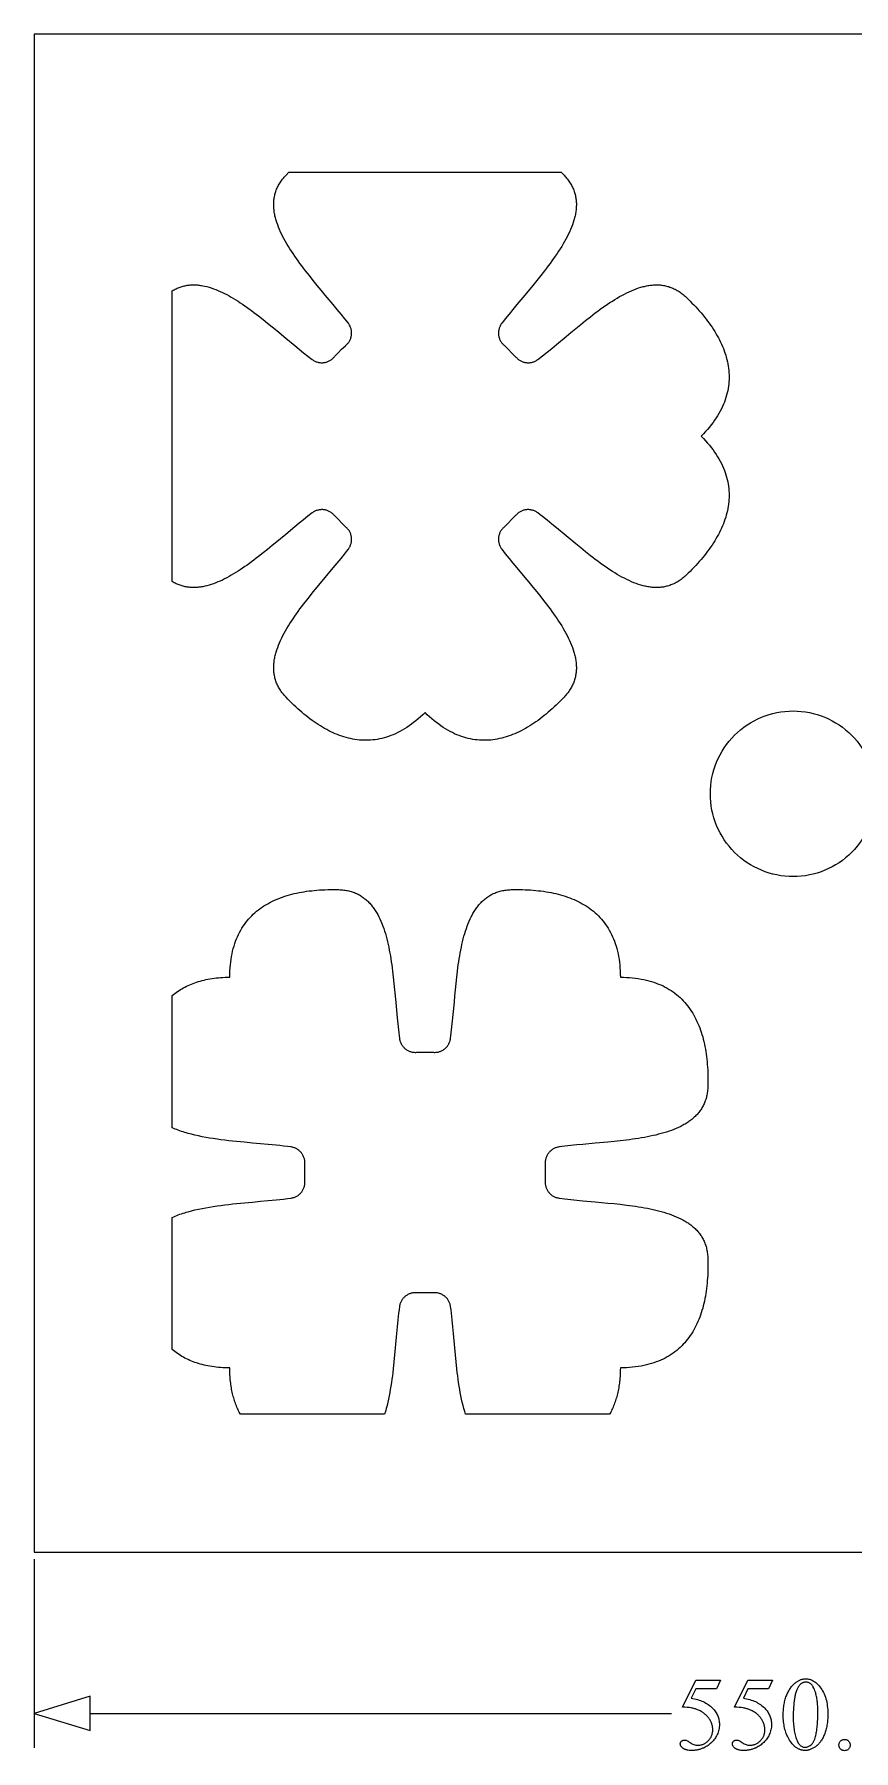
# Model space of a CAD drawing. Extents: x -1268 to 1319, y -900 to 956.
# Drawn here: x 321 to 618, y -822 to -200 of the extents above; entities that cross this region are included whole.
import ezdxf

# ---------------------------------------------------------------- set-up
doc = ezdxf.new("R2010")
doc.units = 0
doc.layers.add('DIMENSIONS', color=253, linetype='CONTINUOUS')
doc.layers.add('LAYER_1', color=7, linetype='CONTINUOUS')

msp = doc.modelspace()

# ---------------------------------------------------------------- linework, layer by layer
at = {"layer": 'DIMENSIONS'}
for points in [[(320.92, -752.5), (320.92, -820.84)], [(341.15, -802.09), (320.92, -808.34)], [(341.15, -814.59), (341.15, -802.09)], [(320.92, -808.34), (341.15, -814.59)], [(341.15, -808.34), (551.89, -808.34)]]:
    msp.add_lwpolyline(points, dxfattribs=at)
for points in [[(592.33, -809), (592.34, -808.47), (592.35, -807.95), (592.38, -807.44), (592.41, -806.93), (592.46, -806.44), (592.52, -805.96), (592.58, -805.48), (592.66, -805.02), (592.74, -804.56), (592.84, -804.12), (592.94, -803.68), (593.06, -803.25), (593.19, -802.83), (593.32, -802.42), (593.47, -802.02), (593.62, -801.63), (593.79, -801.25), (593.96, -800.89), (594.14, -800.53), (594.32, -800.19), (594.51, -799.86), (594.71, -799.54), (594.92, -799.23), (595.13, -798.94), (595.35, -798.66), (595.57, -798.39), (595.8, -798.13), (596.04, -797.89), (596.28, -797.66), (596.53, -797.44), (596.79, -797.23), (597.05, -797.03), (597.26, -796.89), (597.47, -796.75), (597.68, -796.63), (597.89, -796.51), (598.1, -796.4), (598.31, -796.3), (598.53, -796.21), (598.74, -796.14), (598.96, -796.06), (599.17, -796), (599.39, -795.95), (599.61, -795.91), (599.82, -795.88), (600.04, -795.85), (600.26, -795.84), (600.48, -795.84), (600.84, -795.85), (601.19, -795.88), (601.54, -795.94), (601.88, -796.02), (602.22, -796.12), (602.56, -796.25), (602.89, -796.4), (603.21, -796.57), (603.53, -796.76), (603.85, -796.98), (604.16, -797.22), (604.47, -797.48), (604.77, -797.77), (605.06, -798.08), (605.36, -798.41), (605.65, -798.77), (605.99, -799.23), (606.32, -799.72), (606.62, -800.22), (606.9, -800.74), (607.15, -801.29), (607.39, -801.85), (607.6, -802.44), (607.79, -803.04), (607.96, -803.67), (608.1, -804.32), (608.22, -804.98), (608.32, -805.67), (608.4, -806.37), (608.46, -807.1), (608.49, -807.85), (608.5, -808.61), (608.5, -809.15), (608.48, -809.68), (608.46, -810.2), (608.42, -810.71), (608.38, -811.2), (608.33, -811.69), (608.26, -812.17), (608.19, -812.64), (608.11, -813.09), (608.01, -813.54), (607.91, -813.98), (607.8, -814.4), (607.68, -814.82), (607.54, -815.22), (607.4, -815.62), (607.25, -816.01), (607.09, -816.38), (606.93, -816.74), (606.76, -817.09), (606.58, -817.42), (606.4, -817.74), (606.21, -818.05), (606.02, -818.35), (605.82, -818.63), (605.62, -818.9), (605.41, -819.16), (605.2, -819.4), (604.98, -819.63), (604.76, -819.85), (604.53, -820.05), (604.29, -820.24), (604.05, -820.42), (603.81, -820.59), (603.57, -820.74), (603.33, -820.89), (603.09, -821.02), (602.85, -821.14), (602.61, -821.26), (602.38, -821.36), (602.14, -821.45), (601.91, -821.53), (601.67, -821.6), (601.44, -821.66), (601.21, -821.71), (600.98, -821.75), (600.75, -821.77), (600.53, -821.79), (600.3, -821.79), (600.08, -821.79), (599.86, -821.78), (599.64, -821.76), (599.42, -821.73), (599.21, -821.69), (599, -821.65), (598.79, -821.59), (598.59, -821.53), (598.38, -821.46), (598.18, -821.38), (597.98, -821.3), (597.78, -821.2), (597.59, -821.1), (597.4, -820.99), (597.21, -820.87), (597.02, -820.74), (596.84, -820.6), (596.65, -820.46), (596.47, -820.31), (596.3, -820.14), (596.12, -819.98), (595.95, -819.8), (595.61, -819.42), (595.28, -819.01), (594.96, -818.56), (594.65, -818.08), (594.34, -817.57), (594.1, -817.12), (593.87, -816.66), (593.66, -816.19), (593.46, -815.7), (593.28, -815.21), (593.12, -814.7), (592.97, -814.18), (592.84, -813.65), (592.72, -813.11), (592.62, -812.56), (592.53, -811.99), (592.46, -811.42), (592.4, -810.83), (592.37, -810.23), (592.34, -809.62)], [(569.6, -796.35), (568.16, -799.49), (560.64, -799.49), (559, -802.84), (559.6, -802.94), (560.19, -803.06), (560.76, -803.19), (561.32, -803.34), (561.86, -803.51), (562.38, -803.69), (562.89, -803.89), (563.38, -804.11), (563.86, -804.34), (564.32, -804.6), (564.76, -804.87), (565.19, -805.15), (565.6, -805.46), (566, -805.78), (566.38, -806.12), (566.74, -806.47), (567.04, -806.79), (567.32, -807.11), (567.58, -807.44), (567.82, -807.78), (568.04, -808.13), (568.24, -808.48), (568.42, -808.84), (568.58, -809.2), (568.73, -809.57), (568.85, -809.95), (568.96, -810.34), (569.04, -810.73), (569.11, -811.13), (569.16, -811.54), (569.19, -811.95), (569.2, -812.37), (569.18, -812.86), (569.15, -813.34), (569.08, -813.81), (569, -814.27), (568.88, -814.72), (568.75, -815.17), (568.58, -815.6), (568.39, -816.02), (568.19, -816.44), (567.97, -816.83), (567.73, -817.21), (567.49, -817.58), (567.23, -817.93), (566.96, -818.26), (566.67, -818.58), (566.38, -818.88), (566.07, -819.17), (565.75, -819.44), (565.42, -819.7), (565.09, -819.95), (564.75, -820.18), (564.39, -820.39), (564.03, -820.59), (563.67, -820.78), (563.4, -820.9), (563.13, -821.02), (562.87, -821.12), (562.6, -821.22), (562.33, -821.31), (562.06, -821.4), (561.79, -821.47), (561.52, -821.54), (561.25, -821.6), (560.97, -821.65), (560.7, -821.7), (560.42, -821.73), (560.15, -821.76), (559.87, -821.78), (559.59, -821.79), (559.31, -821.79), (558.77, -821.78), (558.27, -821.75), (557.8, -821.69), (557.58, -821.65), (557.37, -821.6), (557.17, -821.55), (556.98, -821.5), (556.8, -821.43), (556.63, -821.36), (556.47, -821.29), (556.32, -821.21), (556.17, -821.12), (556.04, -821.03), (555.8, -820.84), (555.59, -820.64), (555.42, -820.43), (555.27, -820.22), (555.21, -820.12), (555.16, -820.01), (555.12, -819.9), (555.08, -819.79), (555.05, -819.68), (555.03, -819.57), (555.02, -819.46), (555.02, -819.34), (555.03, -819.21), (555.05, -819.09), (555.08, -818.97), (555.12, -818.86), (555.18, -818.74), (555.26, -818.64), (555.34, -818.53), (555.44, -818.43), (555.55, -818.34), (555.67, -818.26), (555.79, -818.19), (555.92, -818.13), (556.06, -818.09), (556.2, -818.06), (556.35, -818.04), (556.51, -818.03), (556.74, -818.04), (556.96, -818.07), (557.16, -818.12), (557.35, -818.18), (557.56, -818.28), (557.84, -818.44), (558.18, -818.66), (558.58, -818.94), (558.92, -819.16), (559.27, -819.36), (559.62, -819.52), (559.97, -819.66), (560.32, -819.76), (560.67, -819.84), (561.02, -819.88), (561.38, -819.9), (561.65, -819.89), (561.91, -819.87), (562.17, -819.84), (562.42, -819.79), (562.68, -819.74), (562.92, -819.67), (563.17, -819.58), (563.4, -819.49), (563.64, -819.38), (563.87, -819.26), (564.1, -819.12), (564.32, -818.98), (564.54, -818.82), (564.75, -818.65), (564.96, -818.46), (565.17, -818.26), (565.37, -818.06), (565.55, -817.84), (565.72, -817.63), (565.88, -817.4), (566.03, -817.17), (566.16, -816.94), (566.28, -816.7), (566.39, -816.45), (566.49, -816.2), (566.57, -815.95), (566.64, -815.68), (566.7, -815.42), (566.74, -815.14), (566.77, -814.86), (566.79, -814.58), (566.8, -814.29), (566.79, -814.01), (566.78, -813.73), (566.75, -813.45), (566.71, -813.18), (566.66, -812.9), (566.59, -812.63), (566.52, -812.36), (566.44, -812.1), (566.34, -811.84), (566.23, -811.57), (566.11, -811.32), (565.98, -811.06), (565.84, -810.81), (565.68, -810.55), (565.52, -810.31), (565.34, -810.06), (565.16, -809.82), (564.96, -809.58), (564.76, -809.35), (564.55, -809.13), (564.32, -808.92), (564.1, -808.71), (563.86, -808.51), (563.61, -808.32), (563.35, -808.13), (563.09, -807.95), (562.82, -807.78), (562.54, -807.62), (562.25, -807.46), (561.95, -807.31), (561.64, -807.16), (561.32, -807.03), (561.07, -806.93), (560.8, -806.83), (560.52, -806.74), (560.23, -806.66), (559.93, -806.58), (559.61, -806.5), (559.29, -806.43), (558.95, -806.37), (558.24, -806.26), (557.49, -806.18), (556.69, -806.11), (555.85, -806.07), (560.64, -796.35)], [(588.48, -796.35), (587.04, -799.49), (579.52, -799.49), (577.88, -802.84), (578.48, -802.94), (579.07, -803.06), (579.64, -803.19), (580.2, -803.34), (580.74, -803.51), (581.26, -803.69), (581.77, -803.89), (582.26, -804.11), (582.73, -804.34), (583.19, -804.6), (583.64, -804.87), (584.07, -805.15), (584.48, -805.46), (584.88, -805.78), (585.26, -806.12), (585.62, -806.47), (585.92, -806.79), (586.2, -807.11), (586.46, -807.44), (586.7, -807.78), (586.92, -808.13), (587.12, -808.48), (587.3, -808.84), (587.46, -809.2), (587.61, -809.57), (587.73, -809.95), (587.84, -810.34), (587.92, -810.73), (587.99, -811.13), (588.04, -811.54), (588.07, -811.95), (588.08, -812.37), (588.06, -812.86), (588.03, -813.34), (587.96, -813.81), (587.87, -814.27), (587.76, -814.72), (587.62, -815.17), (587.46, -815.6), (587.27, -816.02), (587.07, -816.44), (586.85, -816.83), (586.61, -817.21), (586.37, -817.58), (586.11, -817.93), (585.84, -818.26), (585.55, -818.58), (585.25, -818.88), (584.95, -819.17), (584.63, -819.44), (584.3, -819.7), (583.97, -819.95), (583.63, -820.18), (583.27, -820.39), (582.91, -820.59), (582.54, -820.78), (582.28, -820.9), (582.01, -821.02), (581.75, -821.12), (581.48, -821.22), (581.21, -821.31), (580.94, -821.4), (580.67, -821.47), (580.4, -821.54), (580.12, -821.6), (579.85, -821.65), (579.58, -821.7), (579.3, -821.73), (579.03, -821.76), (578.75, -821.78), (578.47, -821.79), (578.19, -821.79), (577.65, -821.78), (577.15, -821.75), (576.68, -821.69), (576.46, -821.65), (576.25, -821.6), (576.05, -821.55), (575.86, -821.5), (575.68, -821.43), (575.51, -821.36), (575.35, -821.29), (575.2, -821.21), (575.05, -821.12), (574.92, -821.03), (574.68, -820.84), (574.47, -820.64), (574.3, -820.43), (574.15, -820.22), (574.09, -820.12), (574.04, -820.01), (574, -819.9), (573.96, -819.79), (573.93, -819.68), (573.91, -819.57), (573.9, -819.46), (573.9, -819.34), (573.9, -819.21), (573.92, -819.09), (573.96, -818.97), (574, -818.86), (574.06, -818.74), (574.14, -818.64), (574.22, -818.53), (574.32, -818.43), (574.43, -818.34), (574.55, -818.26), (574.67, -818.19), (574.8, -818.13), (574.94, -818.09), (575.08, -818.06), (575.23, -818.04), (575.39, -818.03), (575.62, -818.04), (575.84, -818.07), (576.04, -818.12), (576.23, -818.18), (576.44, -818.28), (576.72, -818.44), (577.05, -818.66), (577.46, -818.94), (577.8, -819.16), (578.15, -819.36), (578.5, -819.52), (578.85, -819.66), (579.2, -819.76), (579.55, -819.84), (579.9, -819.88), (580.26, -819.9), (580.53, -819.89), (580.79, -819.87), (581.05, -819.84), (581.3, -819.79), (581.56, -819.74), (581.8, -819.67), (582.05, -819.58), (582.28, -819.49), (582.52, -819.38), (582.75, -819.26), (582.98, -819.12), (583.2, -818.98), (583.42, -818.82), (583.63, -818.65), (583.84, -818.46), (584.05, -818.26), (584.24, -818.06), (584.43, -817.84), (584.6, -817.63), (584.76, -817.4), (584.91, -817.17), (585.04, -816.94), (585.16, -816.7), (585.27, -816.45), (585.37, -816.2), (585.45, -815.95), (585.52, -815.68), (585.58, -815.42), (585.62, -815.14), (585.65, -814.86), (585.67, -814.58), (585.68, -814.29), (585.67, -814.01), (585.66, -813.73), (585.63, -813.45), (585.59, -813.18), (585.54, -812.9), (585.47, -812.63), (585.4, -812.36), (585.31, -812.1), (585.22, -811.84), (585.11, -811.57), (584.99, -811.32), (584.86, -811.06), (584.72, -810.81), (584.56, -810.55), (584.4, -810.31), (584.22, -810.06), (584.04, -809.82), (583.84, -809.58), (583.64, -809.35), (583.42, -809.13), (583.2, -808.92), (582.97, -808.71), (582.74, -808.51), (582.49, -808.32), (582.23, -808.13), (581.97, -807.95), (581.7, -807.78), (581.42, -807.62), (581.13, -807.46), (580.83, -807.31), (580.52, -807.16), (580.2, -807.03), (579.95, -806.93), (579.68, -806.83), (579.4, -806.74), (579.11, -806.66), (578.8, -806.58), (578.49, -806.5), (578.17, -806.43), (577.83, -806.37), (577.12, -806.26), (576.37, -806.18), (575.57, -806.11), (574.73, -806.07), (579.52, -796.35)], [(595.95, -809.46), (595.95, -810.1), (595.97, -810.72), (595.99, -811.33), (596.03, -811.92), (596.07, -812.5), (596.13, -813.06), (596.19, -813.61), (596.27, -814.15), (596.35, -814.67), (596.44, -815.17), (596.55, -815.66), (596.66, -816.14), (596.79, -816.6), (596.92, -817.04), (597.07, -817.47), (597.22, -817.89), (597.36, -818.22), (597.5, -818.53), (597.65, -818.82), (597.81, -819.09), (597.98, -819.33), (598.15, -819.56), (598.34, -819.76), (598.53, -819.95), (598.73, -820.11), (598.94, -820.25), (599.15, -820.36), (599.38, -820.46), (599.61, -820.54), (599.85, -820.59), (600.1, -820.62), (600.35, -820.63), (600.6, -820.62), (600.86, -820.58), (601.11, -820.51), (601.37, -820.41), (601.63, -820.28), (601.89, -820.13), (602.15, -819.95), (602.42, -819.74), (602.55, -819.62), (602.68, -819.5), (602.8, -819.36), (602.92, -819.22), (603.04, -819.06), (603.15, -818.9), (603.26, -818.72), (603.36, -818.54), (603.46, -818.35), (603.55, -818.15), (603.73, -817.72), (603.9, -817.25), (604.04, -816.74), (604.14, -816.34), (604.24, -815.91), (604.33, -815.46), (604.41, -814.99), (604.49, -814.51), (604.56, -814), (604.62, -813.47), (604.68, -812.92), (604.73, -812.35), (604.77, -811.76), (604.81, -811.15), (604.84, -810.52), (604.88, -809.2), (604.89, -807.8), (604.88, -806.75), (604.83, -805.75), (604.8, -805.27), (604.77, -804.79), (604.72, -804.33), (604.67, -803.88), (604.61, -803.44), (604.54, -803.01), (604.47, -802.59), (604.39, -802.18), (604.31, -801.79), (604.21, -801.4), (604.11, -801.03), (604, -800.67), (603.83, -800.16), (603.65, -799.68), (603.45, -799.25), (603.24, -798.85), (603.14, -798.67), (603.02, -798.5), (602.91, -798.33), (602.79, -798.18), (602.67, -798.04), (602.55, -797.9), (602.42, -797.78), (602.29, -797.66), (602.1, -797.52), (601.89, -797.39), (601.68, -797.29), (601.46, -797.2), (601.22, -797.14), (600.98, -797.09), (600.73, -797.06), (600.46, -797.05), (600.31, -797.06), (600.16, -797.07), (600, -797.09), (599.86, -797.12), (599.71, -797.16), (599.56, -797.21), (599.42, -797.27), (599.28, -797.33), (599.14, -797.41), (599.01, -797.49), (598.87, -797.58), (598.74, -797.68), (598.61, -797.79), (598.48, -797.91), (598.36, -798.04), (598.23, -798.18), (598.07, -798.38), (597.92, -798.59), (597.77, -798.81), (597.62, -799.05), (597.49, -799.3), (597.36, -799.57), (597.23, -799.85), (597.12, -800.15), (597.01, -800.45), (596.91, -800.77), (596.81, -801.11), (596.72, -801.46), (596.64, -801.82), (596.56, -802.2), (596.49, -802.59), (596.43, -802.99), (596.31, -803.81), (596.22, -804.62), (596.14, -805.44), (596.07, -806.25), (596.02, -807.06), (595.98, -807.86), (595.96, -808.66)], [(614.57, -817.78), (614.78, -817.78), (614.98, -817.81), (615.18, -817.86), (615.37, -817.92), (615.54, -818.01), (615.71, -818.11), (615.87, -818.23), (616.03, -818.37), (616.16, -818.53), (616.28, -818.69), (616.38, -818.86), (616.47, -819.04), (616.53, -819.22), (616.58, -819.41), (616.61, -819.61), (616.62, -819.82), (616.61, -820.03), (616.58, -820.23), (616.53, -820.42), (616.47, -820.61), (616.38, -820.78), (616.28, -820.95), (616.16, -821.12), (616.02, -821.27), (615.86, -821.41), (615.7, -821.53), (615.53, -821.63), (615.35, -821.72), (615.17, -821.78), (614.98, -821.83), (614.78, -821.86), (614.57, -821.87), (614.36, -821.86), (614.16, -821.83), (613.97, -821.78), (613.78, -821.72), (613.61, -821.63), (613.44, -821.53), (613.28, -821.41), (613.12, -821.27), (612.98, -821.12), (612.86, -820.95), (612.76, -820.78), (612.67, -820.61), (612.61, -820.42), (612.56, -820.23), (612.53, -820.03), (612.52, -819.82), (612.53, -819.61), (612.56, -819.41), (612.61, -819.21), (612.67, -819.02), (612.76, -818.85), (612.86, -818.68), (612.98, -818.52), (613.12, -818.36), (613.28, -818.23), (613.44, -818.11), (613.61, -818.01), (613.78, -817.92), (613.97, -817.86), (614.16, -817.81), (614.36, -817.78)]]:
    msp.add_lwpolyline(points, close=True, dxfattribs=at)
at = {"layer": 'LAYER_1'}
for points in [[(320.92, -750), (870.92, -750), (870.92, -200), (320.92, -200)], [(512.89, -251.01), (513.22, -251.37), (513.53, -251.72), (513.83, -252.08), (514.12, -252.44), (514.4, -252.8), (514.66, -253.16), (514.9, -253.53), (515.14, -253.89), (515.36, -254.26), (515.57, -254.63), (515.77, -255.01), (515.96, -255.38), (516.13, -255.76), (516.29, -256.14), (516.44, -256.52), (516.58, -256.9), (516.7, -257.29), (516.82, -257.67), (516.92, -258.06), (517.01, -258.45), (517.09, -258.84), (517.16, -259.23), (517.22, -259.63), (517.27, -260.02), (517.31, -260.42), (517.34, -260.82), (517.36, -261.22), (517.36, -261.62), (517.36, -262.02), (517.35, -262.43), (517.33, -262.83), (517.29, -263.24), (517.25, -263.65), (517.2, -264.06), (517.14, -264.47), (517.08, -264.88), (517, -265.3), (516.91, -265.71), (516.82, -266.13), (516.71, -266.54), (516.6, -266.96), (516.48, -267.38), (516.22, -268.22), (515.92, -269.07), (515.6, -269.92), (515.25, -270.77), (514.86, -271.63), (514.45, -272.49), (514.02, -273.36), (513.56, -274.22), (513.08, -275.09), (512.57, -275.96), (512.04, -276.84), (511.5, -277.71), (510.93, -278.59), (510.35, -279.47), (509.74, -280.35), (509.13, -281.23), (508.49, -282.11), (507.84, -283), (507.18, -283.88), (506.51, -284.77), (505.83, -285.65), (504.44, -287.42), (503.02, -289.19), (501.57, -290.95), (498.66, -294.45), (495.76, -297.93), (494.34, -299.65), (492.96, -301.35), (491.61, -303.04), (490.95, -303.88), (490.31, -304.71), (490.14, -304.95), (489.99, -305.18), (489.84, -305.43), (489.71, -305.68), (489.6, -305.93), (489.49, -306.19), (489.4, -306.45), (489.33, -306.71), (489.26, -306.98), (489.21, -307.24), (489.17, -307.51), (489.14, -307.78), (489.13, -308.05), (489.13, -308.32), (489.14, -308.59), (489.16, -308.86), (489.2, -309.13), (489.25, -309.39), (489.31, -309.65), (489.38, -309.91), (489.47, -310.17), (489.56, -310.42), (489.67, -310.67), (489.79, -310.92), (489.93, -311.16), (490.07, -311.39), (490.23, -311.62), (490.4, -311.84), (490.58, -312.06), (490.77, -312.26), (490.97, -312.46), (491.19, -312.65), (495.47, -316.94), (495.66, -317.15), (495.86, -317.36), (496.07, -317.55), (496.28, -317.73), (496.51, -317.9), (496.73, -318.05), (496.97, -318.2), (497.21, -318.33), (497.45, -318.45), (497.7, -318.56), (497.96, -318.66), (498.21, -318.75), (498.47, -318.82), (498.74, -318.88), (499, -318.93), (499.27, -318.96), (499.54, -318.99), (499.81, -319), (500.08, -319), (500.35, -318.98), (500.62, -318.96), (500.88, -318.92), (501.15, -318.86), (501.42, -318.8), (501.68, -318.72), (501.94, -318.63), (502.2, -318.53), (502.45, -318.41), (502.7, -318.28), (502.94, -318.14), (503.18, -317.98), (503.41, -317.82), (505.09, -316.52), (506.78, -315.17), (508.48, -313.78), (510.2, -312.36), (513.67, -309.47), (515.42, -308.01), (517.18, -306.55), (518.94, -305.11), (520.71, -303.69), (522.48, -302.3), (523.36, -301.61), (524.24, -300.94), (525.13, -300.28), (526.01, -299.63), (526.89, -299), (527.78, -298.38), (528.66, -297.78), (529.54, -297.2), (530.41, -296.63), (531.29, -296.08), (532.16, -295.55), (533.03, -295.05), (533.9, -294.57), (534.77, -294.11), (535.63, -293.67), (536.49, -293.26), (537.35, -292.88), (538.21, -292.53), (539.06, -292.2), (539.9, -291.91), (540.74, -291.64), (541.16, -291.52), (541.58, -291.41), (542, -291.31), (542.42, -291.21), (542.83, -291.13), (543.24, -291.05), (543.66, -290.98), (544.07, -290.92), (544.48, -290.87), (544.89, -290.83), (545.29, -290.8), (545.7, -290.78), (546.1, -290.77), (546.51, -290.76), (546.91, -290.77), (547.31, -290.79), (547.71, -290.82), (548.1, -290.85), (548.5, -290.9), (548.89, -290.96), (549.29, -291.03), (549.68, -291.11), (550.07, -291.21), (550.45, -291.31), (550.84, -291.42), (551.22, -291.55), (551.61, -291.69), (551.99, -291.84), (552.37, -292), (552.74, -292.17), (553.12, -292.36), (553.49, -292.55), (553.86, -292.76), (554.23, -292.99), (554.6, -293.22), (554.96, -293.47), (555.33, -293.73), (555.69, -294), (556.05, -294.29), (556.41, -294.59), (556.76, -294.91), (557.11, -295.23), (557.84, -295.94), (558.56, -296.64), (559.26, -297.35), (559.95, -298.06), (560.62, -298.78), (561.28, -299.5), (561.93, -300.23), (562.56, -300.96), (563.18, -301.69), (563.78, -302.43), (564.36, -303.17), (564.93, -303.91), (565.48, -304.66), (566.02, -305.41), (566.53, -306.16), (567.03, -306.92), (567.51, -307.68), (567.97, -308.44), (568.42, -309.21), (568.84, -309.98), (569.24, -310.75), (569.63, -311.52), (569.99, -312.3), (570.33, -313.08), (570.65, -313.86), (570.95, -314.65), (571.23, -315.44), (571.48, -316.23), (571.71, -317.02), (571.92, -317.81), (572.11, -318.61), (572.27, -319.41), (572.41, -320.21), (572.52, -321.01), (572.61, -321.81), (572.67, -322.62), (572.71, -323.43), (572.72, -324.24), (572.7, -325.05), (572.66, -325.86), (572.59, -326.67), (572.49, -327.49), (572.37, -328.31), (572.21, -329.12), (572.03, -329.94), (571.82, -330.76), (571.58, -331.58), (571.31, -332.4), (571.01, -333.23), (570.68, -334.05), (570.32, -334.87), (569.92, -335.7), (569.5, -336.52), (569.04, -337.35), (568.55, -338.17), (568.03, -339), (567.48, -339.82), (566.89, -340.65), (566.26, -341.48), (565.61, -342.3), (564.92, -343.13), (564.19, -343.95), (563.43, -344.78), (562.63, -345.6), (563.43, -346.43), (564.19, -347.26), (564.92, -348.08), (565.61, -348.91), (566.26, -349.73), (566.89, -350.56), (567.48, -351.39), (568.03, -352.21), (568.55, -353.04), (569.04, -353.86), (569.5, -354.69), (569.92, -355.51), (570.32, -356.34), (570.68, -357.16), (571.01, -357.98), (571.31, -358.81), (571.58, -359.63), (571.82, -360.45), (572.03, -361.27), (572.21, -362.09), (572.37, -362.9), (572.49, -363.72), (572.59, -364.53), (572.66, -365.35), (572.7, -366.16), (572.72, -366.97), (572.71, -367.78), (572.67, -368.59), (572.61, -369.39), (572.52, -370.2), (572.41, -371), (572.27, -371.8), (572.11, -372.6), (571.92, -373.4), (571.71, -374.19), (571.48, -374.98), (571.23, -375.77), (570.95, -376.56), (570.65, -377.35), (570.33, -378.13), (569.99, -378.91), (569.63, -379.69), (569.24, -380.46), (568.84, -381.23), (568.42, -382), (567.97, -382.77), (567.51, -383.53), (567.03, -384.29), (566.53, -385.05), (566.02, -385.8), (565.48, -386.55), (564.93, -387.3), (564.36, -388.04), (563.78, -388.78), (563.18, -389.52), (562.56, -390.25), (561.93, -390.98), (561.28, -391.71), (560.62, -392.43), (559.95, -393.15), (559.26, -393.86), (558.56, -394.57), (557.84, -395.27), (557.11, -395.98), (556.76, -396.3), (556.41, -396.62), (556.05, -396.92), (555.69, -397.2), (555.33, -397.48), (554.96, -397.74), (554.6, -397.99), (554.23, -398.22), (553.86, -398.45), (553.49, -398.66), (553.12, -398.85), (552.74, -399.04), (552.37, -399.21), (551.99, -399.37), (551.61, -399.52), (551.22, -399.66), (550.84, -399.79), (550.45, -399.9), (550.07, -400), (549.68, -400.1), (549.29, -400.18), (548.89, -400.25), (548.5, -400.31), (548.1, -400.36), (547.71, -400.39), (547.31, -400.42), (546.91, -400.44), (546.51, -400.45), (546.1, -400.44), (545.7, -400.43), (545.29, -400.41), (544.89, -400.38), (544.48, -400.34), (544.07, -400.29), (543.66, -400.23), (543.24, -400.16), (542.83, -400.08), (542.42, -400), (542, -399.9), (541.58, -399.8), (541.16, -399.69), (540.74, -399.57), (539.9, -399.3), (539.06, -399.01), (538.21, -398.68), (537.35, -398.33), (536.49, -397.95), (535.63, -397.54), (534.77, -397.1), (533.9, -396.64), (533.03, -396.16), (532.16, -395.66), (531.29, -395.13), (530.41, -394.58), (529.54, -394.01), (528.66, -393.43), (527.78, -392.83), (526.89, -392.21), (526.01, -391.58), (525.13, -390.93), (524.24, -390.27), (523.36, -389.6), (522.48, -388.91), (520.71, -387.52), (518.94, -386.1), (517.18, -384.66), (513.67, -381.74), (510.2, -378.85), (508.48, -377.43), (506.78, -376.04), (505.09, -374.69), (504.25, -374.04), (503.41, -373.39), (503.18, -373.22), (502.94, -373.07), (502.7, -372.93), (502.45, -372.8), (502.2, -372.68), (501.94, -372.58), (501.68, -372.49), (501.42, -372.41), (501.15, -372.35), (500.88, -372.29), (500.62, -372.25), (500.35, -372.23), (500.08, -372.21), (499.81, -372.21), (499.54, -372.22), (499.27, -372.25), (499, -372.28), (498.74, -372.33), (498.47, -372.39), (498.21, -372.46), (497.96, -372.55), (497.7, -372.65), (497.45, -372.76), (497.21, -372.88), (496.97, -373.01), (496.73, -373.15), (496.51, -373.31), (496.28, -373.48), (496.07, -373.66), (495.86, -373.85), (495.66, -374.06), (495.47, -374.27), (491.19, -378.56), (490.97, -378.75), (490.77, -378.95), (490.58, -379.15), (490.4, -379.37), (490.23, -379.59), (490.07, -379.82), (489.93, -380.05), (489.79, -380.29), (489.67, -380.54), (489.56, -380.79), (489.47, -381.04), (489.38, -381.3), (489.31, -381.56), (489.25, -381.82), (489.2, -382.08), (489.16, -382.35), (489.14, -382.62), (489.13, -382.89), (489.13, -383.16), (489.14, -383.43), (489.17, -383.7), (489.21, -383.97), (489.26, -384.23), (489.33, -384.5), (489.4, -384.76), (489.49, -385.02), (489.6, -385.28), (489.71, -385.53), (489.84, -385.78), (489.99, -386.03), (490.14, -386.26), (490.31, -386.5), (491.61, -388.17), (492.96, -389.86), (494.34, -391.56), (495.76, -393.28), (498.66, -396.75), (500.12, -398.5), (501.57, -400.26), (503.02, -402.02), (504.44, -403.79), (505.83, -405.56), (506.51, -406.44), (507.18, -407.33), (507.84, -408.21), (508.49, -409.09), (509.13, -409.98), (509.74, -410.86), (510.35, -411.74), (510.93, -412.62), (511.5, -413.5), (512.04, -414.37), (512.57, -415.25), (513.08, -416.12), (513.56, -416.99), (514.02, -417.85), (514.45, -418.72), (514.86, -419.58), (515.25, -420.43), (515.6, -421.29), (515.92, -422.14), (516.22, -422.99), (516.48, -423.83), (516.6, -424.25), (516.71, -424.67), (516.82, -425.08), (516.91, -425.5), (517, -425.91), (517.08, -426.33), (517.14, -426.74), (517.2, -427.15), (517.25, -427.56), (517.29, -427.97), (517.33, -428.38), (517.35, -428.78), (517.36, -429.19), (517.36, -429.59), (517.36, -429.99), (517.34, -430.39), (517.31, -430.79), (517.27, -431.19), (517.22, -431.58), (517.16, -431.98), (517.09, -432.37), (517.01, -432.76), (516.92, -433.15), (516.82, -433.54), (516.7, -433.92), (516.58, -434.31), (516.44, -434.69), (516.29, -435.07), (516.13, -435.45), (515.96, -435.83), (515.77, -436.2), (515.57, -436.57), (515.36, -436.95), (515.14, -437.32), (514.9, -437.68), (514.66, -438.05), (514.4, -438.41), (514.12, -438.77), (513.83, -439.13), (513.53, -439.49), (513.22, -439.84), (512.89, -440.2), (512.19, -440.93), (511.49, -441.64), (510.78, -442.34), (510.06, -443.03), (509.35, -443.71), (508.62, -444.37), (507.9, -445.01), (507.17, -445.65), (506.44, -446.26), (505.7, -446.86), (504.96, -447.45), (504.22, -448.02), (503.47, -448.57), (502.72, -449.1), (501.97, -449.62), (501.21, -450.12), (500.45, -450.6), (499.69, -451.06), (498.92, -451.5), (498.15, -451.92), (497.38, -452.33), (496.6, -452.71), (495.83, -453.07), (495.05, -453.41), (494.26, -453.73), (493.48, -454.03), (492.69, -454.31), (491.9, -454.57), (491.11, -454.8), (490.31, -455.01), (489.52, -455.19), (488.72, -455.35), (487.92, -455.49), (487.12, -455.6), (486.31, -455.69), (485.51, -455.75), (484.7, -455.79), (483.89, -455.8), (483.08, -455.78), (482.26, -455.74), (481.45, -455.67), (480.64, -455.58), (479.82, -455.45), (479, -455.3), (478.18, -455.11), (477.36, -454.9), (476.54, -454.66), (475.72, -454.39), (474.9, -454.09), (474.08, -453.76), (473.25, -453.4), (472.43, -453.01), (471.6, -452.58), (470.78, -452.12), (469.95, -451.64), (469.13, -451.11), (468.3, -450.56), (467.48, -449.97), (466.65, -449.35), (465.82, -448.69), (465, -448), (464.17, -447.27), (463.35, -446.51), (462.52, -445.72), (461.7, -446.51), (460.87, -447.27), (460.04, -448), (459.22, -448.69), (458.39, -449.35), (457.57, -449.97), (456.74, -450.56), (455.91, -451.11), (455.09, -451.64), (454.26, -452.12), (453.44, -452.58), (452.61, -453.01), (451.79, -453.4), (450.97, -453.76), (450.14, -454.09), (449.32, -454.39), (448.5, -454.66), (447.68, -454.9), (446.86, -455.11), (446.04, -455.3), (445.22, -455.45), (444.41, -455.58), (443.59, -455.67), (442.78, -455.74), (441.97, -455.78), (441.15, -455.8), (440.35, -455.79), (439.54, -455.75), (438.73, -455.69), (437.93, -455.6), (437.12, -455.49), (436.32, -455.35), (435.53, -455.19), (434.73, -455.01), (433.93, -454.8), (433.14, -454.57), (432.35, -454.31), (431.56, -454.03), (430.78, -453.73), (430, -453.41), (429.22, -453.07), (428.44, -452.71), (427.66, -452.33), (426.89, -451.92), (426.12, -451.5), (425.36, -451.06), (424.59, -450.6), (423.83, -450.12), (423.08, -449.62), (422.32, -449.1), (421.57, -448.57), (420.83, -448.02), (420.08, -447.45), (419.34, -446.86), (418.61, -446.26), (417.87, -445.65), (417.14, -445.01), (416.42, -444.37), (415.7, -443.71), (414.98, -443.03), (414.27, -442.34), (413.56, -441.64), (412.85, -440.93), (412.15, -440.2), (411.82, -439.84), (411.51, -439.49), (411.21, -439.13), (410.92, -438.77), (410.65, -438.41), (410.39, -438.05), (410.14, -437.68), (409.9, -437.32), (409.68, -436.95), (409.47, -436.57), (409.27, -436.2), (409.09, -435.83), (408.91, -435.45), (408.75, -435.07), (408.6, -434.69), (408.47, -434.31), (408.34, -433.92), (408.22, -433.54), (408.12, -433.15), (408.03, -432.76), (407.95, -432.37), (407.88, -431.98), (407.82, -431.58), (407.77, -431.19), (407.73, -430.79), (407.7, -430.39), (407.69, -429.99), (407.68, -429.59), (407.68, -429.19), (407.69, -428.78), (407.72, -428.38), (407.75, -427.97), (407.79, -427.56), (407.84, -427.15), (407.9, -426.74), (407.97, -426.33), (408.04, -425.91), (408.13, -425.5), (408.22, -425.08), (408.33, -424.67), (408.44, -424.25), (408.56, -423.83), (408.82, -422.99), (409.12, -422.14), (409.44, -421.29), (409.8, -420.43), (410.18, -419.58), (410.59, -418.72), (411.02, -417.85), (411.48, -416.99), (411.96, -416.12), (412.47, -415.25), (413, -414.37), (413.54, -413.5), (414.11, -412.62), (414.7, -411.74), (415.3, -410.86), (415.92, -409.98), (416.55, -409.09), (417.2, -408.21), (417.86, -407.33), (418.53, -406.44), (419.21, -405.56), (420.6, -403.79), (422.03, -402.02), (423.47, -400.26), (426.38, -396.75), (429.28, -393.28), (430.7, -391.56), (432.09, -389.86), (433.43, -388.17), (434.09, -387.33), (434.73, -386.5), (434.9, -386.26), (435.06, -386.03), (435.2, -385.78), (435.33, -385.53), (435.44, -385.28), (435.55, -385.02), (435.64, -384.76), (435.72, -384.5), (435.78, -384.23), (435.83, -383.97), (435.87, -383.7), (435.9, -383.43), (435.91, -383.16), (435.91, -382.89), (435.9, -382.62), (435.88, -382.35), (435.84, -382.08), (435.8, -381.82), (435.73, -381.56), (435.66, -381.3), (435.58, -381.04), (435.48, -380.79), (435.37, -380.54), (435.25, -380.29), (435.12, -380.05), (434.97, -379.82), (434.81, -379.59), (434.65, -379.37), (434.47, -379.15), (434.27, -378.95), (434.07, -378.75), (433.85, -378.56), (429.57, -374.27), (429.38, -374.06), (429.18, -373.85), (428.97, -373.66), (428.76, -373.48), (428.54, -373.31), (428.31, -373.15), (428.07, -373.01), (427.83, -372.88), (427.59, -372.76), (427.34, -372.65), (427.09, -372.55), (426.83, -372.46), (426.57, -372.39), (426.31, -372.33), (426.04, -372.28), (425.77, -372.25), (425.51, -372.22), (425.24, -372.21), (424.97, -372.21), (424.7, -372.23), (424.43, -372.25), (424.16, -372.29), (423.89, -372.35), (423.63, -372.41), (423.36, -372.49), (423.1, -372.58), (422.85, -372.68), (422.59, -372.8), (422.35, -372.93), (422.1, -373.07), (421.86, -373.22), (421.63, -373.39), (420.06, -374.61), (418.49, -375.86), (416.89, -377.16), (415.29, -378.48), (412.05, -381.18), (408.78, -383.9), (407.13, -385.26), (405.48, -386.6), (403.83, -387.92), (402.17, -389.22), (401.35, -389.85), (400.52, -390.48), (399.69, -391.09), (398.87, -391.69), (398.04, -392.28), (397.22, -392.86), (396.39, -393.42), (395.57, -393.97), (394.75, -394.5), (393.93, -395.02), (393.11, -395.52), (392.3, -395.99), (391.48, -396.45), (390.67, -396.89), (389.86, -397.31), (389.06, -397.71), (388.25, -398.08), (387.45, -398.43), (386.66, -398.75), (385.86, -399.05), (385.07, -399.33), (384.28, -399.57), (383.5, -399.79), (382.72, -399.97), (381.94, -400.13), (381.56, -400.2), (381.17, -400.26), (380.79, -400.31), (380.41, -400.35), (380.02, -400.39), (379.64, -400.42), (379.26, -400.43), (378.89, -400.44), (378.51, -400.45), (378.13, -400.44), (377.76, -400.42), (377.39, -400.4), (377.01, -400.36), (376.64, -400.32), (376.28, -400.27), (375.91, -400.2), (375.54, -400.13), (375.18, -400.05), (374.81, -399.96), (374.45, -399.86), (374.09, -399.75), (373.73, -399.63), (373.38, -399.5), (373.02, -399.36), (372.67, -399.2), (372.31, -399.04), (371.96, -398.87), (371.61, -398.69), (371.27, -398.49), (370.92, -398.29), (370.92, -292.92), (371.27, -292.72), (371.61, -292.52), (371.96, -292.34), (372.31, -292.17), (372.67, -292), (373.02, -291.85), (373.38, -291.71), (373.73, -291.58), (374.09, -291.46), (374.45, -291.35), (374.81, -291.25), (375.18, -291.16), (375.54, -291.08), (375.91, -291.01), (376.28, -290.94), (376.64, -290.89), (377.01, -290.85), (377.39, -290.81), (377.76, -290.79), (378.13, -290.77), (378.51, -290.76), (378.89, -290.77), (379.26, -290.78), (379.64, -290.79), (380.02, -290.82), (380.41, -290.86), (380.79, -290.9), (381.17, -290.95), (381.56, -291.01), (381.94, -291.08), (382.72, -291.23), (383.5, -291.42), (384.28, -291.64), (385.07, -291.88), (385.86, -292.16), (386.66, -292.46), (387.45, -292.78), (388.25, -293.13), (389.06, -293.5), (389.86, -293.9), (390.67, -294.32), (391.48, -294.75), (392.3, -295.21), (393.11, -295.69), (393.93, -296.19), (394.75, -296.71), (395.57, -297.24), (396.39, -297.79), (397.22, -298.35), (398.04, -298.93), (398.87, -299.52), (399.69, -300.12), (400.52, -300.73), (402.17, -301.99), (403.83, -303.28), (405.48, -304.61), (407.13, -305.95), (408.78, -307.31), (412.05, -310.03), (415.29, -312.73), (416.89, -314.05), (418.49, -315.35), (420.06, -316.6), (421.63, -317.82), (421.86, -317.98), (422.1, -318.14), (422.35, -318.28), (422.59, -318.41), (422.85, -318.53), (423.1, -318.63), (423.36, -318.72), (423.63, -318.8), (423.89, -318.86), (424.16, -318.92), (424.43, -318.96), (424.7, -318.98), (424.97, -319), (425.24, -319), (425.51, -318.99), (425.77, -318.96), (426.04, -318.93), (426.31, -318.88), (426.57, -318.82), (426.83, -318.75), (427.09, -318.66), (427.34, -318.56), (427.59, -318.45), (427.83, -318.33), (428.07, -318.2), (428.31, -318.05), (428.54, -317.9), (428.76, -317.73), (428.97, -317.55), (429.18, -317.36), (429.38, -317.15), (429.57, -316.94), (429.73, -316.75), (430.98, -315.38), (432.3, -314.07), (433.66, -312.81), (433.85, -312.65), (434.07, -312.46), (434.27, -312.26), (434.47, -312.06), (434.65, -311.84), (434.81, -311.62), (434.97, -311.39), (435.12, -311.16), (435.25, -310.92), (435.37, -310.67), (435.48, -310.42), (435.58, -310.17), (435.66, -309.91), (435.73, -309.65), (435.8, -309.39), (435.84, -309.13), (435.88, -308.86), (435.9, -308.59), (435.91, -308.32), (435.91, -308.05), (435.9, -307.78), (435.87, -307.51), (435.83, -307.24), (435.78, -306.98), (435.72, -306.71), (435.64, -306.45), (435.55, -306.19), (435.44, -305.93), (435.33, -305.68), (435.2, -305.43), (435.06, -305.18), (434.9, -304.95), (434.73, -304.71), (433.43, -303.04), (432.09, -301.35), (430.7, -299.65), (429.28, -297.93), (426.38, -294.45), (424.93, -292.7), (423.47, -290.95), (422.03, -289.19), (420.6, -287.42), (419.21, -285.65), (418.53, -284.77), (417.86, -283.88), (417.2, -283), (416.55, -282.11), (415.92, -281.23), (415.3, -280.35), (414.7, -279.47), (414.11, -278.59), (413.54, -277.71), (413, -276.84), (412.47, -275.96), (411.96, -275.09), (411.48, -274.22), (411.02, -273.36), (410.59, -272.49), (410.18, -271.63), (409.8, -270.77), (409.44, -269.92), (409.12, -269.07), (408.82, -268.22), (408.56, -267.38), (408.44, -266.96), (408.33, -266.54), (408.22, -266.13), (408.13, -265.71), (408.04, -265.3), (407.97, -264.88), (407.9, -264.47), (407.84, -264.06), (407.79, -263.65), (407.75, -263.24), (407.72, -262.83), (407.69, -262.43), (407.68, -262.02), (407.68, -261.62), (407.69, -261.22), (407.7, -260.82), (407.73, -260.42), (407.77, -260.02), (407.82, -259.63), (407.88, -259.23), (407.95, -258.84), (408.03, -258.45), (408.12, -258.06), (408.22, -257.67), (408.34, -257.29), (408.47, -256.9), (408.6, -256.52), (408.75, -256.14), (408.91, -255.76), (409.09, -255.38), (409.27, -255.01), (409.47, -254.63), (409.68, -254.26), (409.9, -253.89), (410.14, -253.53), (410.39, -253.16), (410.65, -252.8), (410.92, -252.44), (411.21, -252.08), (411.51, -251.72), (411.82, -251.37), (412.15, -251.01), (413.14, -250), (511.91, -250)], [(391.73, -541.61), (391.75, -540.47), (391.8, -539.34), (391.87, -538.25), (391.96, -537.17), (392.08, -536.13), (392.23, -535.1), (392.4, -534.1), (392.59, -533.12), (392.8, -532.17), (393.04, -531.24), (393.3, -530.34), (393.58, -529.45), (393.89, -528.59), (394.21, -527.75), (394.56, -526.94), (394.93, -526.14), (395.32, -525.37), (395.73, -524.62), (396.16, -523.89), (396.61, -523.18), (397.08, -522.5), (397.57, -521.83), (398.08, -521.19), (398.6, -520.56), (399.15, -519.96), (399.71, -519.37), (400.29, -518.81), (400.89, -518.26), (401.5, -517.74), (402.13, -517.23), (402.78, -516.74), (403.44, -516.27), (404.12, -515.82), (404.81, -515.39), (405.52, -514.98), (406.25, -514.58), (406.99, -514.2), (407.74, -513.84), (408.51, -513.5), (409.29, -513.17), (410.08, -512.86), (410.89, -512.57), (411.71, -512.29), (412.54, -512.03), (413.38, -511.79), (414.23, -511.56), (415.1, -511.34), (415.98, -511.15), (416.86, -510.96), (417.76, -510.8), (418.67, -510.64), (419.59, -510.5), (420.52, -510.38), (421.45, -510.27), (422.4, -510.17), (423.35, -510.09), (424.31, -510.02), (425.28, -509.97), (426.26, -509.92), (427.25, -509.89), (428.24, -509.88), (429.24, -509.87), (430.24, -509.88), (431.25, -509.9), (431.73, -509.92), (432.21, -509.95), (432.67, -509.99), (433.13, -510.04), (433.58, -510.1), (434.02, -510.17), (434.45, -510.25), (434.88, -510.35), (435.3, -510.45), (435.71, -510.56), (436.11, -510.69), (436.51, -510.82), (436.9, -510.97), (437.28, -511.12), (437.65, -511.28), (438.02, -511.46), (438.38, -511.64), (438.74, -511.83), (439.08, -512.03), (439.42, -512.24), (439.76, -512.46), (440.08, -512.69), (440.4, -512.93), (440.72, -513.17), (441.03, -513.42), (441.33, -513.69), (441.62, -513.96), (441.91, -514.24), (442.2, -514.52), (442.47, -514.82), (442.75, -515.12), (443.01, -515.43), (443.27, -515.75), (443.53, -516.07), (443.77, -516.41), (444.02, -516.75), (444.26, -517.09), (444.49, -517.45), (444.72, -517.81), (444.94, -518.18), (445.15, -518.55), (445.37, -518.93), (445.78, -519.72), (446.17, -520.52), (446.54, -521.35), (446.89, -522.21), (447.23, -523.08), (447.55, -523.98), (447.85, -524.9), (448.14, -525.84), (448.41, -526.79), (448.67, -527.77), (448.91, -528.76), (449.15, -529.76), (449.37, -530.79), (449.57, -531.82), (449.77, -532.87), (449.96, -533.93), (450.13, -535), (450.3, -536.08), (450.46, -537.18), (450.61, -538.28), (450.75, -539.38), (451.02, -541.62), (451.26, -543.87), (451.49, -546.14), (451.91, -550.68), (452.31, -555.18), (452.53, -557.4), (452.75, -559.59), (452.99, -561.74), (453.12, -562.79), (453.25, -563.84), (453.3, -564.12), (453.36, -564.4), (453.43, -564.67), (453.52, -564.94), (453.61, -565.2), (453.72, -565.46), (453.84, -565.71), (453.97, -565.95), (454.11, -566.18), (454.27, -566.4), (454.43, -566.62), (454.6, -566.83), (454.78, -567.03), (454.97, -567.22), (455.17, -567.41), (455.38, -567.58), (455.59, -567.74), (455.81, -567.9), (456.04, -568.04), (456.28, -568.17), (456.52, -568.29), (456.77, -568.41), (457.02, -568.5), (457.28, -568.59), (457.54, -568.67), (457.81, -568.73), (458.08, -568.78), (458.36, -568.82), (458.64, -568.84), (458.92, -568.85), (459.2, -568.85), (459.49, -568.83), (459.74, -568.81), (461.59, -568.73), (463.45, -568.73), (465.3, -568.81), (465.55, -568.83), (465.84, -568.85), (466.12, -568.85), (466.41, -568.84), (466.68, -568.82), (466.96, -568.78), (467.23, -568.73), (467.5, -568.67), (467.76, -568.59), (468.02, -568.5), (468.28, -568.41), (468.52, -568.29), (468.77, -568.17), (469, -568.04), (469.23, -567.9), (469.45, -567.74), (469.67, -567.58), (469.87, -567.41), (470.07, -567.22), (470.26, -567.03), (470.44, -566.83), (470.61, -566.62), (470.78, -566.4), (470.93, -566.18), (471.07, -565.95), (471.2, -565.71), (471.32, -565.46), (471.43, -565.2), (471.53, -564.94), (471.61, -564.67), (471.68, -564.4), (471.74, -564.12), (471.79, -563.84), (472.05, -561.74), (472.29, -559.59), (472.52, -557.4), (472.73, -555.18), (473.14, -550.68), (473.34, -548.41), (473.56, -546.14), (473.78, -543.87), (474.03, -541.62), (474.29, -539.38), (474.43, -538.28), (474.58, -537.18), (474.74, -536.08), (474.91, -535), (475.09, -533.93), (475.27, -532.87), (475.47, -531.82), (475.68, -530.79), (475.9, -529.76), (476.13, -528.76), (476.37, -527.77), (476.63, -526.79), (476.91, -525.84), (477.19, -524.9), (477.5, -523.98), (477.82, -523.08), (478.15, -522.21), (478.51, -521.35), (478.88, -520.52), (479.27, -519.72), (479.68, -518.93), (479.89, -518.55), (480.11, -518.18), (480.33, -517.81), (480.55, -517.45), (480.79, -517.09), (481.02, -516.75), (481.27, -516.41), (481.52, -516.07), (481.77, -515.75), (482.03, -515.43), (482.3, -515.12), (482.57, -514.82), (482.85, -514.52), (483.13, -514.24), (483.42, -513.96), (483.71, -513.69), (484.02, -513.42), (484.32, -513.17), (484.64, -512.93), (484.96, -512.69), (485.29, -512.46), (485.62, -512.24), (485.96, -512.03), (486.31, -511.83), (486.66, -511.64), (487.02, -511.46), (487.39, -511.28), (487.76, -511.12), (488.15, -510.97), (488.53, -510.82), (488.93, -510.69), (489.33, -510.56), (489.75, -510.45), (490.16, -510.35), (490.59, -510.25), (491.02, -510.17), (491.46, -510.1), (491.91, -510.04), (492.37, -509.99), (492.84, -509.95), (493.31, -509.92), (493.79, -509.9), (494.8, -509.88), (495.81, -509.87), (496.8, -509.88), (497.8, -509.89), (498.78, -509.92), (499.76, -509.97), (500.73, -510.02), (501.69, -510.09), (502.64, -510.17), (503.59, -510.27), (504.53, -510.38), (505.45, -510.5), (506.37, -510.64), (507.28, -510.8), (508.18, -510.96), (509.07, -511.15), (509.94, -511.34), (510.81, -511.56), (511.66, -511.79), (512.51, -512.03), (513.34, -512.29), (514.16, -512.57), (514.96, -512.86), (515.76, -513.17), (516.54, -513.5), (517.3, -513.84), (518.06, -514.2), (518.79, -514.58), (519.52, -514.98), (520.23, -515.39), (520.92, -515.82), (521.6, -516.27), (522.26, -516.74), (522.91, -517.23), (523.54, -517.74), (524.16, -518.26), (524.75, -518.81), (525.33, -519.37), (525.9, -519.96), (526.44, -520.56), (526.97, -521.19), (527.47, -521.83), (527.96, -522.5), (528.43, -523.18), (528.88, -523.89), (529.31, -524.62), (529.72, -525.37), (530.11, -526.14), (530.48, -526.94), (530.83, -527.75), (531.15, -528.59), (531.46, -529.45), (531.74, -530.34), (532, -531.24), (532.24, -532.17), (532.46, -533.12), (532.65, -534.1), (532.82, -535.1), (532.96, -536.13), (533.08, -537.17), (533.17, -538.25), (533.25, -539.34), (533.29, -540.47), (533.31, -541.61), (534.46, -541.63), (535.58, -541.68), (536.68, -541.75), (537.75, -541.84), (538.8, -541.96), (539.82, -542.11), (540.82, -542.28), (541.8, -542.47), (542.75, -542.68), (543.68, -542.92), (544.59, -543.18), (545.47, -543.46), (546.33, -543.77), (547.17, -544.1), (547.99, -544.44), (548.78, -544.81), (549.55, -545.2), (550.3, -545.61), (551.03, -546.04), (551.74, -546.49), (552.43, -546.96), (553.09, -547.45), (553.74, -547.96), (554.36, -548.48), (554.97, -549.03), (555.55, -549.59), (556.11, -550.17), (556.66, -550.77), (557.19, -551.38), (557.69, -552.01), (558.18, -552.66), (558.65, -553.32), (559.1, -554), (559.53, -554.7), (559.95, -555.41), (560.34, -556.13), (560.72, -556.87), (561.08, -557.62), (561.43, -558.39), (561.75, -559.17), (562.06, -559.96), (562.36, -560.77), (562.63, -561.59), (562.89, -562.42), (563.14, -563.26), (563.37, -564.12), (563.58, -564.98), (563.78, -565.86), (563.96, -566.75), (564.13, -567.64), (564.28, -568.55), (564.42, -569.47), (564.54, -570.4), (564.65, -571.33), (564.75, -572.28), (564.83, -573.23), (564.9, -574.2), (564.96, -575.17), (565, -576.14), (565.03, -577.13), (565.05, -578.12), (565.05, -579.12), (565.04, -580.12), (565.03, -581.13), (565.01, -581.61), (564.98, -582.09), (564.94, -582.55), (564.89, -583.01), (564.83, -583.46), (564.75, -583.9), (564.67, -584.33), (564.58, -584.76), (564.47, -585.18), (564.36, -585.59), (564.24, -585.99), (564.1, -586.39), (563.96, -586.78), (563.8, -587.16), (563.64, -587.54), (563.47, -587.9), (563.28, -588.26), (563.09, -588.62), (562.89, -588.96), (562.68, -589.3), (562.46, -589.64), (562.23, -589.97), (562, -590.29), (561.75, -590.6), (561.5, -590.91), (561.24, -591.21), (560.97, -591.51), (560.69, -591.79), (560.4, -592.08), (560.11, -592.36), (559.8, -592.63), (559.49, -592.89), (559.17, -593.15), (558.85, -593.41), (558.52, -593.66), (558.18, -593.9), (557.83, -594.14), (557.47, -594.37), (557.11, -594.6), (556.75, -594.82), (556.37, -595.04), (555.99, -595.25), (555.21, -595.66), (554.4, -596.05), (553.57, -596.42), (552.72, -596.77), (551.84, -597.11), (550.94, -597.43), (550.02, -597.73), (549.09, -598.02), (548.13, -598.29), (547.16, -598.55), (546.17, -598.8), (545.16, -599.03), (544.14, -599.25), (543.1, -599.46), (542.05, -599.65), (540.99, -599.84), (539.92, -600.01), (538.84, -600.18), (537.75, -600.34), (536.65, -600.49), (535.54, -600.63), (533.3, -600.9), (531.05, -601.14), (528.78, -601.37), (524.24, -601.79), (519.74, -602.19), (517.52, -602.41), (515.34, -602.63), (513.19, -602.87), (512.13, -603), (511.09, -603.14), (510.8, -603.18), (510.52, -603.24), (510.25, -603.31), (509.98, -603.4), (509.72, -603.49), (509.47, -603.6), (509.22, -603.72), (508.98, -603.85), (508.75, -604), (508.52, -604.15), (508.3, -604.31), (508.09, -604.48), (507.89, -604.66), (507.7, -604.85), (507.52, -605.05), (507.34, -605.26), (507.18, -605.47), (507.03, -605.69), (506.88, -605.92), (506.75, -606.16), (506.63, -606.4), (506.52, -606.65), (506.42, -606.9), (506.33, -607.16), (506.26, -607.42), (506.19, -607.69), (506.14, -607.96), (506.11, -608.24), (506.08, -608.52), (506.07, -608.8), (506.08, -609.09), (506.09, -609.37), (506.09, -615.43), (506.08, -615.72), (506.07, -616), (506.08, -616.29), (506.11, -616.57), (506.14, -616.84), (506.19, -617.11), (506.26, -617.38), (506.33, -617.65), (506.42, -617.9), (506.52, -618.16), (506.63, -618.41), (506.75, -618.65), (506.88, -618.88), (507.03, -619.11), (507.18, -619.33), (507.34, -619.55), (507.52, -619.75), (507.7, -619.95), (507.89, -620.14), (508.09, -620.32), (508.3, -620.5), (508.52, -620.66), (508.75, -620.81), (508.98, -620.95), (509.22, -621.08), (509.47, -621.2), (509.72, -621.31), (509.98, -621.41), (510.25, -621.49), (510.52, -621.56), (510.8, -621.62), (511.09, -621.67), (513.19, -621.93), (515.34, -622.17), (517.52, -622.4), (519.74, -622.61), (524.24, -623.02), (526.51, -623.22), (528.78, -623.44), (531.05, -623.66), (533.3, -623.91), (535.54, -624.17), (536.65, -624.32), (537.75, -624.47), (538.84, -624.62), (539.92, -624.79), (540.99, -624.97), (542.05, -625.15), (543.1, -625.35), (544.14, -625.56), (545.16, -625.78), (546.17, -626.01), (547.16, -626.26), (548.13, -626.51), (549.09, -626.79), (550.02, -627.07), (550.94, -627.38), (551.84, -627.7), (552.72, -628.03), (553.57, -628.39), (554.4, -628.76), (555.21, -629.15), (555.99, -629.56), (556.37, -629.77), (556.75, -629.99), (557.11, -630.21), (557.47, -630.44), (557.83, -630.67), (558.18, -630.91), (558.52, -631.15), (558.85, -631.4), (559.17, -631.65), (559.49, -631.91), (559.8, -632.18), (560.11, -632.45), (560.4, -632.73), (560.69, -633.01), (560.97, -633.3), (561.24, -633.6), (561.5, -633.9), (561.75, -634.2), (562, -634.52), (562.23, -634.84), (562.46, -635.17), (562.68, -635.5), (562.89, -635.84), (563.09, -636.19), (563.28, -636.54), (563.47, -636.9), (563.64, -637.27), (563.8, -637.64), (563.96, -638.03), (564.1, -638.42), (564.24, -638.81), (564.36, -639.22), (564.47, -639.63), (564.58, -640.05), (564.67, -640.47), (564.75, -640.9), (564.83, -641.35), (564.89, -641.8), (564.94, -642.25), (564.98, -642.72), (565.01, -643.19), (565.03, -643.67), (565.04, -644.68), (565.05, -645.69), (565.05, -646.69), (565.03, -647.68), (565, -648.66), (564.96, -649.64), (564.9, -650.61), (564.83, -651.57), (564.75, -652.53), (564.65, -653.47), (564.54, -654.41), (564.42, -655.33), (564.28, -656.25), (564.13, -657.16), (563.96, -658.06), (563.78, -658.95), (563.58, -659.82), (563.37, -660.69), (563.14, -661.54), (562.89, -662.39), (562.63, -663.22), (562.36, -664.04), (562.06, -664.84), (561.75, -665.64), (561.43, -666.42), (561.08, -667.18), (560.72, -667.94), (560.34, -668.68), (559.95, -669.4), (559.53, -670.11), (559.1, -670.8), (558.65, -671.48), (558.18, -672.15), (557.69, -672.79), (557.19, -673.42), (556.66, -674.04), (556.11, -674.63), (555.55, -675.21), (554.97, -675.78), (554.36, -676.32), (553.74, -676.85), (553.09, -677.35), (552.43, -677.84), (551.74, -678.31), (551.03, -678.76), (550.3, -679.19), (549.55, -679.6), (548.78, -679.99), (547.99, -680.36), (547.17, -680.71), (546.33, -681.04), (545.47, -681.34), (544.59, -681.62), (543.68, -681.88), (542.75, -682.12), (541.8, -682.34), (540.82, -682.53), (539.82, -682.7), (538.8, -682.84), (537.75, -682.96), (536.68, -683.06), (535.58, -683.13), (534.46, -683.17), (533.31, -683.19), (533.3, -683.83), (533.29, -684.46), (533.26, -685.09), (533.23, -685.7), (533.19, -686.31), (533.15, -686.91), (533.09, -687.51), (533.03, -688.09), (532.96, -688.67), (532.88, -689.24), (532.8, -689.81), (532.71, -690.36), (532.61, -690.91), (532.5, -691.46), (532.39, -691.99), (532.27, -692.52), (532.14, -693.04), (532.01, -693.55), (531.86, -694.06), (531.72, -694.56), (531.56, -695.05), (531.4, -695.53), (531.23, -696.01), (531.05, -696.48), (530.87, -696.94), (530.68, -697.4), (530.49, -697.85), (530.28, -698.29), (530.08, -698.73), (529.86, -699.16), (529.64, -699.58), (529.41, -700), (477.22, -700), (476.9, -698.94), (476.59, -697.86), (476.3, -696.76), (476.03, -695.64), (475.78, -694.49), (475.54, -693.33), (475.31, -692.15), (475.1, -690.96), (474.9, -689.75), (474.71, -688.53), (474.54, -687.29), (474.37, -686.05), (474.21, -684.79), (474.06, -683.53), (473.79, -680.99), (473.53, -678.43), (473.29, -675.87), (472.83, -670.77), (472.6, -668.25), (472.35, -665.77), (472.22, -664.55), (472.08, -663.34), (471.94, -662.15), (471.79, -660.97), (471.74, -660.68), (471.68, -660.4), (471.61, -660.13), (471.53, -659.86), (471.43, -659.6), (471.32, -659.35), (471.2, -659.1), (471.07, -658.86), (470.93, -658.63), (470.78, -658.4), (470.61, -658.18), (470.44, -657.97), (470.26, -657.77), (470.07, -657.58), (469.87, -657.4), (469.67, -657.23), (469.45, -657.06), (469.23, -656.91), (469, -656.77), (468.77, -656.63), (468.52, -656.51), (468.28, -656.4), (468.02, -656.3), (467.76, -656.21), (467.5, -656.14), (467.23, -656.08), (466.96, -656.03), (466.68, -655.99), (466.41, -655.96), (466.12, -655.95), (465.84, -655.96), (465.55, -655.97), (459.49, -655.97), (459.2, -655.96), (458.92, -655.95), (458.64, -655.96), (458.36, -655.99), (458.08, -656.03), (457.81, -656.08), (457.54, -656.14), (457.28, -656.21), (457.02, -656.3), (456.77, -656.4), (456.52, -656.51), (456.28, -656.63), (456.04, -656.77), (455.81, -656.91), (455.59, -657.06), (455.38, -657.23), (455.17, -657.4), (454.97, -657.58), (454.78, -657.77), (454.6, -657.97), (454.43, -658.18), (454.27, -658.4), (454.11, -658.63), (453.97, -658.86), (453.84, -659.1), (453.72, -659.35), (453.61, -659.6), (453.52, -659.86), (453.43, -660.13), (453.36, -660.4), (453.3, -660.68), (453.25, -660.97), (453.1, -662.15), (452.96, -663.34), (452.69, -665.77), (452.44, -668.25), (452.21, -670.77), (451.75, -675.87), (451.51, -678.43), (451.25, -680.99), (450.98, -683.53), (450.83, -684.79), (450.67, -686.05), (450.51, -687.29), (450.33, -688.53), (450.14, -689.75), (449.94, -690.96), (449.73, -692.15), (449.51, -693.33), (449.27, -694.49), (449.01, -695.64), (448.74, -696.76), (448.45, -697.86), (448.14, -698.94), (447.82, -700), (395.63, -700), (395.4, -699.58), (395.18, -699.16), (394.97, -698.73), (394.76, -698.29), (394.56, -697.85), (394.36, -697.4), (394.17, -696.94), (393.99, -696.48), (393.81, -696.01), (393.64, -695.53), (393.48, -695.05), (393.33, -694.56), (393.18, -694.06), (393.04, -693.55), (392.9, -693.04), (392.77, -692.52), (392.65, -691.99), (392.54, -691.46), (392.43, -690.91), (392.34, -690.36), (392.24, -689.81), (392.16, -689.24), (392.08, -688.67), (392.01, -688.09), (391.95, -687.51), (391.9, -686.91), (391.85, -686.31), (391.81, -685.7), (391.78, -685.09), (391.76, -684.46), (391.74, -683.83), (391.73, -683.19), (390.88, -683.18), (390.05, -683.15), (389.22, -683.11), (388.42, -683.06), (387.62, -682.99), (386.84, -682.91), (386.07, -682.82), (385.32, -682.71), (384.57, -682.59), (383.85, -682.46), (383.13, -682.31), (382.43, -682.15), (381.73, -681.98), (381.06, -681.8), (380.39, -681.6), (379.74, -681.4), (379.1, -681.18), (378.47, -680.94), (377.85, -680.7), (377.25, -680.45), (376.66, -680.18), (376.08, -679.9), (375.51, -679.61), (374.95, -679.31), (374.41, -679), (373.88, -678.68), (373.36, -678.34), (372.85, -678), (372.35, -677.65), (371.86, -677.28), (371.38, -676.91), (370.92, -676.52), (370.92, -628.63), (371.45, -628.4), (371.99, -628.17), (372.54, -627.95), (373.1, -627.74), (373.66, -627.53), (374.24, -627.33), (374.82, -627.14), (375.41, -626.95), (376.01, -626.77), (376.62, -626.6), (377.85, -626.27), (379.11, -625.96), (380.4, -625.67), (381.7, -625.4), (383.04, -625.15), (384.39, -624.91), (385.75, -624.69), (387.14, -624.49), (388.54, -624.3), (389.95, -624.12), (391.37, -623.95), (392.79, -623.79), (394.23, -623.64), (397.11, -623.36), (400, -623.09), (402.87, -622.83), (405.72, -622.57), (408.53, -622.3), (409.91, -622.15), (411.28, -622), (412.63, -621.84), (413.96, -621.67), (414.24, -621.62), (414.52, -621.56), (414.79, -621.49), (415.06, -621.41), (415.32, -621.31), (415.58, -621.2), (415.82, -621.08), (416.06, -620.95), (416.3, -620.81), (416.52, -620.66), (416.74, -620.5), (416.95, -620.32), (417.15, -620.14), (417.34, -619.95), (417.53, -619.75), (417.7, -619.55), (417.86, -619.33), (418.02, -619.11), (418.16, -618.88), (418.29, -618.65), (418.41, -618.41), (418.52, -618.16), (418.62, -617.9), (418.71, -617.65), (418.79, -617.38), (418.85, -617.11), (418.9, -616.84), (418.94, -616.57), (418.96, -616.29), (418.97, -616), (418.97, -615.72), (418.95, -615.43), (418.95, -609.37), (418.97, -609.09), (418.97, -608.8), (418.96, -608.52), (418.94, -608.24), (418.9, -607.96), (418.85, -607.69), (418.79, -607.42), (418.71, -607.16), (418.62, -606.9), (418.52, -606.65), (418.41, -606.4), (418.29, -606.16), (418.16, -605.92), (418.02, -605.69), (417.86, -605.47), (417.7, -605.26), (417.53, -605.05), (417.34, -604.85), (417.15, -604.66), (416.95, -604.48), (416.74, -604.31), (416.52, -604.15), (416.3, -604), (416.06, -603.85), (415.82, -603.72), (415.58, -603.6), (415.32, -603.49), (415.06, -603.4), (414.79, -603.31), (414.52, -603.24), (414.24, -603.18), (413.96, -603.14), (412.63, -602.97), (411.28, -602.81), (409.91, -602.65), (408.53, -602.51), (405.72, -602.23), (402.87, -601.97), (400, -601.71), (397.11, -601.45), (394.23, -601.17), (392.79, -601.02), (391.37, -600.86), (389.95, -600.69), (388.54, -600.51), (387.14, -600.32), (385.75, -600.11), (384.39, -599.89), (383.04, -599.66), (381.7, -599.41), (380.4, -599.14), (379.11, -598.85), (377.85, -598.54), (376.62, -598.21), (376.01, -598.03), (375.41, -597.85), (374.82, -597.66), (374.24, -597.47), (373.66, -597.27), (373.1, -597.07), (372.54, -596.85), (371.99, -596.63), (371.45, -596.41), (370.92, -596.17), (370.92, -548.28), (371.38, -547.9), (371.86, -547.52), (372.35, -547.16), (372.85, -546.8), (373.36, -546.46), (373.88, -546.13), (374.41, -545.81), (374.95, -545.49), (375.51, -545.19), (376.08, -544.9), (376.66, -544.63), (377.25, -544.36), (377.85, -544.1), (378.47, -543.86), (379.1, -543.63), (379.74, -543.41), (380.39, -543.2), (381.06, -543.01), (381.73, -542.82), (382.43, -542.65), (383.13, -542.49), (383.85, -542.35), (384.57, -542.21), (385.32, -542.09), (386.07, -541.99), (386.84, -541.89), (387.62, -541.81), (388.42, -541.75), (389.22, -541.69), (390.05, -541.65), (390.88, -541.63)]]:
    msp.add_lwpolyline(points, close=True, dxfattribs=at)
msp.add_lwpolyline([(595.92, -445.17, -0.414214), (625.92, -475.17, -0.414214), (595.92, -505.17, -0.414214), (565.92, -475.17, -0.414214)], format="xyb", close=True, dxfattribs=at)

doc.saveas('drawing.dxf')
